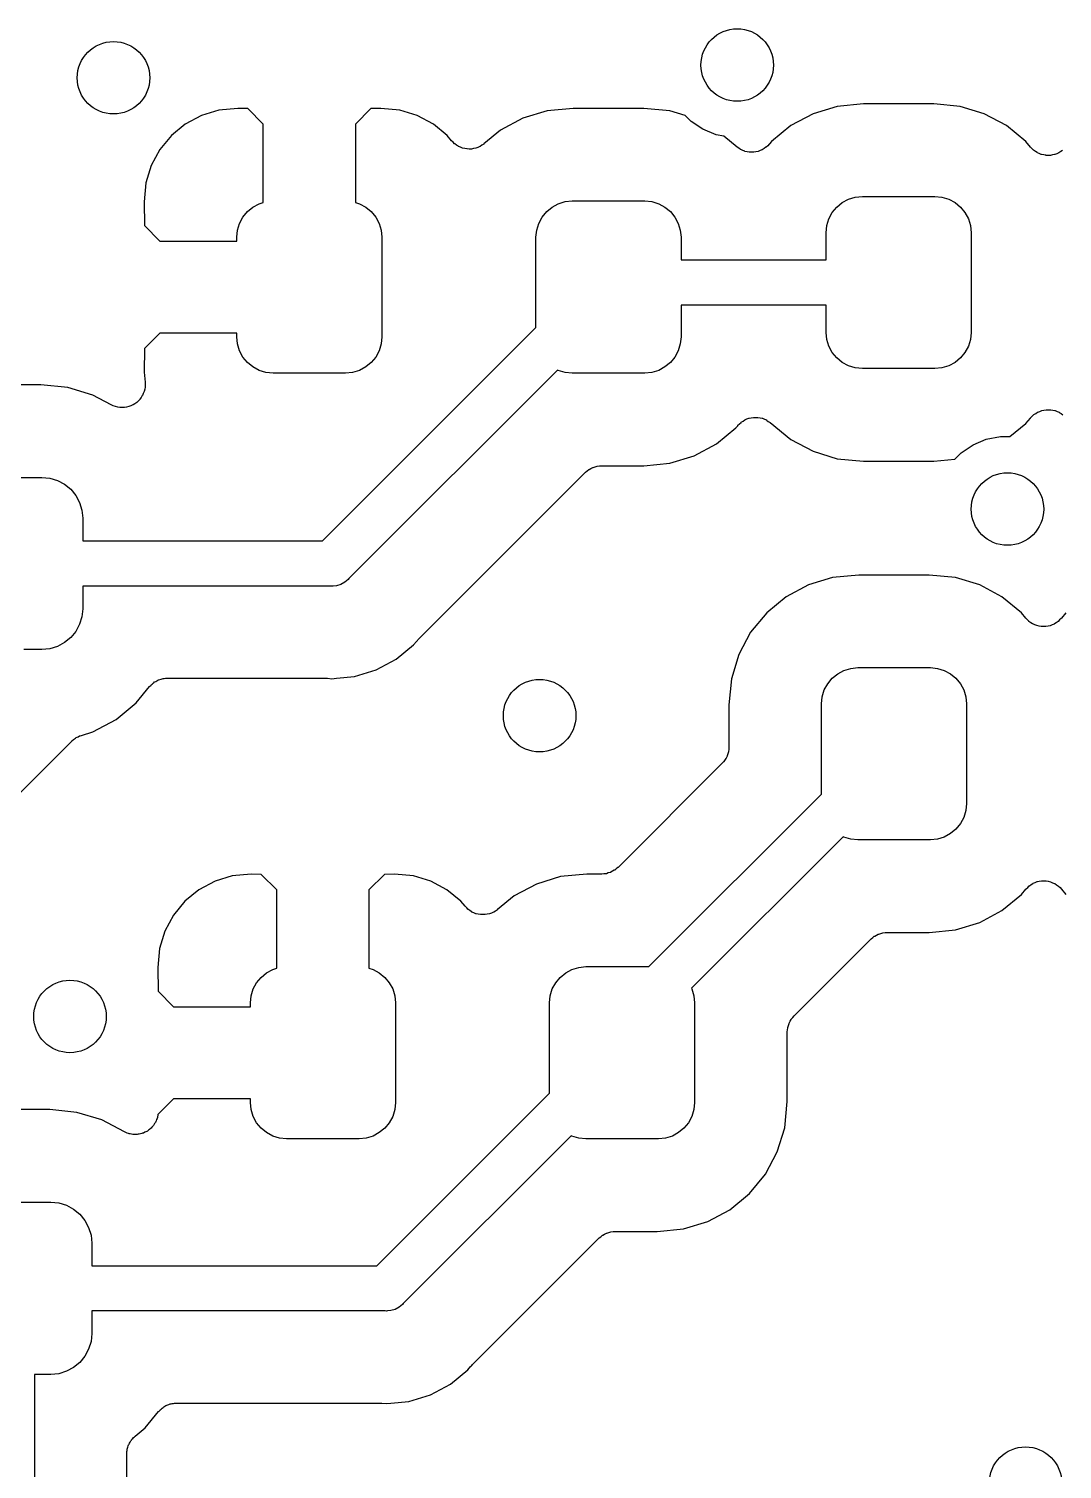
# Model space of a CAD drawing. Extents: x 103 to 213, y -152 to -90.
# Drawn here: x 191.95 to 197.65, y -106.4 to -98.45 of the extents above; entities that cross this region are included whole.
import ezdxf

# ---------------------------------------------------------------- set-up
doc = ezdxf.new("R2010")
doc.units = 0
doc.layers.add('BLACK', color=7, linetype='CONTINUOUS')

msp = doc.modelspace()

# ---------------------------------------------------------------- linework, layer by layer
at = {"layer": 'BLACK', "linetype": 'CONTINUOUS'}
for p, q in [((196.556, -98.8639), (196.411, -98.8782)), ((196.944, -98.8639), (196.556, -98.8639)), ((197.089, -98.8782), (196.944, -98.8639)), ((192.905, -98.9284), (192.816, -98.9756)), ((193, -98.8994), (192.905, -98.9284)), ((193.105, -98.8891), (193, -98.8994)), ((193.16, -98.8906), (193.105, -98.8891)), ((193.246, -98.9764), (193.16, -98.8906)), ((193.84, -98.8906), (193.754, -98.9764)), ((193.895, -98.8891), (193.84, -98.8906)), ((194, -98.8993), (193.895, -98.8891)), ((194.095, -98.9284), (194, -98.8993)), ((194.184, -98.9756), (194.095, -98.9284)), ((194.678, -98.9436), (194.555, -99.0093)), ((194.811, -98.9032), (194.678, -98.9436)), ((194.956, -98.8889), (194.811, -98.9032)), ((195.344, -98.8889), (194.956, -98.8889)), ((195.489, -98.9032), (195.344, -98.8889)), ((195.573, -98.9288), (195.489, -98.9032)), ((195.605, -98.9607), (195.573, -98.9288)), ((196.278, -98.9186), (196.155, -98.9843)), ((196.411, -98.8782), (196.278, -98.9186)), ((197.222, -98.9186), (197.089, -98.8782)), ((197.345, -98.9843), (197.222, -98.9186)), ((192.816, -98.9756), (192.739, -99.0391)), ((193.246, -99.4084), (193.246, -98.9764)), ((193.754, -98.9764), (193.754, -99.4084)), ((194.261, -99.039), (194.184, -98.9756)), ((194.555, -99.0093), (194.463, -99.085)), ((195.671, -99.0045), (195.605, -98.9607)), ((195.743, -99.0346), (195.671, -99.0045)), ((196.155, -98.9843), (196.048, -99.0726)), ((197.452, -99.0726), (197.345, -98.9843)), ((192.739, -99.0391), (192.676, -99.1164)), ((194.284, -99.0674), (194.261, -99.039)), ((194.293, -99.0759), (194.284, -99.0674)), ((194.301, -99.0844), (194.293, -99.0759)), ((194.301, -99.0847), (194.301, -99.0844)), ((194.302, -99.085), (194.301, -99.0847)), ((194.312, -99.0916), (194.302, -99.085)), ((194.322, -99.0983), (194.312, -99.0916)), ((194.322, -99.0985), (194.322, -99.0983)), ((194.322, -99.0988), (194.322, -99.0985)), ((194.333, -99.1034), (194.322, -99.0988)), ((194.344, -99.108), (194.333, -99.1034)), ((194.345, -99.1081), (194.344, -99.108)), ((194.345, -99.1083), (194.345, -99.1081)), ((194.357, -99.1107), (194.345, -99.1083)), ((194.369, -99.1131), (194.357, -99.1107)), ((194.406, -99.111), (194.394, -99.1133)), ((194.418, -99.1088), (194.406, -99.111)), ((194.419, -99.1086), (194.418, -99.1087)), ((194.418, -99.1087), (194.418, -99.1088)), ((194.43, -99.1041), (194.419, -99.1086)), ((194.441, -99.0996), (194.43, -99.1041)), ((194.442, -99.0992), (194.441, -99.0994)), ((194.441, -99.0994), (194.441, -99.0996)), ((194.451, -99.0927), (194.442, -99.0992)), ((194.462, -99.0862), (194.451, -99.0927)), ((194.463, -99.085), (194.462, -99.0856)), ((194.462, -99.0856), (194.462, -99.0856)), ((194.462, -99.0856), (194.462, -99.0856)), ((194.462, -99.0856), (194.462, -99.0862)), ((195.786, -99.0431), (195.743, -99.0346)), ((195.859, -99.1028), (195.786, -99.0431)), ((195.869, -99.1094), (195.859, -99.1028)), ((195.878, -99.1161), (195.869, -99.1094)), ((196.008, -99.1103), (195.998, -99.1169)), ((196.018, -99.1038), (196.008, -99.1103)), ((196.019, -99.1035), (196.018, -99.1038)), ((196.028, -99.0949), (196.019, -99.1032)), ((196.019, -99.1032), (196.019, -99.1035)), ((196.036, -99.0865), (196.028, -99.0949)), ((196.037, -99.0859), (196.036, -99.0865)), ((196.048, -99.0726), (196.037, -99.0852)), ((196.037, -99.0852), (196.037, -99.0858)), ((196.037, -99.0858), (196.037, -99.0858)), ((196.037, -99.0858), (196.037, -99.0859)), ((197.477, -99.1024), (197.452, -99.0726)), ((197.485, -99.1109), (197.477, -99.1024)), ((197.494, -99.1195), (197.485, -99.1109)), ((192.676, -99.1164), (192.628, -99.2047)), ((194.37, -99.1132), (194.369, -99.1131)), ((194.369, -99.1131), (194.369, -99.1131)), ((194.381, -99.1133), (194.37, -99.1132)), ((194.393, -99.1134), (194.381, -99.1133)), ((194.394, -99.1133), (194.393, -99.1134)), ((194.394, -99.1133), (194.394, -99.1133)), ((195.879, -99.1163), (195.878, -99.1161)), ((195.879, -99.1165), (195.879, -99.1163)), ((195.89, -99.1211), (195.879, -99.1165)), ((195.901, -99.1258), (195.89, -99.1211)), ((195.902, -99.1259), (195.901, -99.1258)), ((195.902, -99.1261), (195.902, -99.1259)), ((195.914, -99.1284), (195.902, -99.1261)), ((195.926, -99.1308), (195.914, -99.1284)), ((195.926, -99.1309), (195.926, -99.1308)), ((195.938, -99.131), (195.926, -99.1309)), ((195.926, -99.1309), (195.926, -99.1309)), ((195.95, -99.1311), (195.938, -99.131)), ((195.951, -99.131), (195.95, -99.1311)), ((195.963, -99.1287), (195.951, -99.131)), ((195.951, -99.131), (195.951, -99.131)), ((195.975, -99.1265), (195.963, -99.1287)), ((195.976, -99.1263), (195.975, -99.1264)), ((195.975, -99.1264), (195.975, -99.1265)), ((195.987, -99.1217), (195.976, -99.1263)), ((195.998, -99.1173), (195.987, -99.1217)), ((195.998, -99.1169), (195.998, -99.1171)), ((195.998, -99.1171), (195.998, -99.1173)), ((197.494, -99.1197), (197.494, -99.1195)), ((197.494, -99.12), (197.494, -99.1197)), ((197.504, -99.1266), (197.494, -99.12)), ((197.514, -99.1334), (197.504, -99.1266)), ((197.515, -99.1335), (197.514, -99.1334)), ((197.515, -99.1338), (197.515, -99.1335)), ((197.526, -99.1384), (197.515, -99.1338)), ((197.537, -99.1431), (197.526, -99.1384)), ((197.538, -99.1433), (197.537, -99.1431)), ((197.537, -99.1431), (197.537, -99.1431)), ((197.55, -99.1457), (197.538, -99.1433)), ((197.561, -99.1481), (197.55, -99.1457)), ((197.562, -99.1481), (197.561, -99.1481)), ((197.562, -99.1482), (197.562, -99.1481)), ((197.574, -99.1483), (197.562, -99.1482)), ((197.586, -99.1484), (197.574, -99.1483)), ((197.587, -99.1483), (197.586, -99.1484)), ((197.599, -99.146), (197.587, -99.1483)), ((197.587, -99.1483), (197.587, -99.1483)), ((197.61, -99.1438), (197.599, -99.146)), ((197.611, -99.1437), (197.61, -99.1438)), ((197.622, -99.139), (197.611, -99.1436)), ((197.611, -99.1436), (197.611, -99.1437)), ((197.633, -99.1346), (197.622, -99.139)), ((197.634, -99.1344), (197.633, -99.1346)), ((197.644, -99.1276), (197.634, -99.1342)), ((197.634, -99.1342), (197.634, -99.1344)), ((197.654, -99.1211), (197.644, -99.1276)), ((192.628, -99.2047), (192.599, -99.3004)), ((192.599, -99.3004), (192.589, -99.4052)), ((192.589, -99.4052), (192.591, -99.5358)), ((193.189, -99.4337), (193.223, -99.4152)), ((193.223, -99.4152), (193.246, -99.4084)), ((193.754, -99.4084), (193.777, -99.4152)), ((193.777, -99.4152), (193.811, -99.4337)), ((194.839, -99.4337), (194.873, -99.4152)), ((194.873, -99.4152), (194.911, -99.4038)), ((194.911, -99.4038), (194.95, -99.4)), ((194.95, -99.4), (195.35, -99.4)), ((195.35, -99.4), (195.389, -99.4038)), ((195.389, -99.4038), (195.427, -99.4152)), ((195.427, -99.4152), (195.461, -99.4337)), ((196.409, -99.4336), (196.439, -99.4087)), ((196.439, -99.4087), (196.473, -99.3902)), ((196.473, -99.3902), (196.511, -99.3788)), ((196.511, -99.3788), (196.55, -99.375)), ((196.55, -99.375), (196.95, -99.375)), ((196.95, -99.375), (196.989, -99.3788)), ((196.989, -99.3788), (197.027, -99.3902)), ((197.027, -99.3902), (197.061, -99.4087)), ((197.061, -99.4087), (197.091, -99.4336)), ((193.115, -99.5235), (193.134, -99.4889)), ((193.134, -99.4889), (193.159, -99.4586)), ((193.159, -99.4586), (193.189, -99.4337)), ((193.811, -99.4337), (193.841, -99.4586)), ((193.841, -99.4586), (193.866, -99.4889)), ((193.866, -99.4889), (193.885, -99.5235)), ((194.765, -99.5235), (194.784, -99.4889)), ((194.784, -99.4889), (194.809, -99.4586)), ((194.809, -99.4586), (194.839, -99.4337)), ((195.461, -99.4337), (195.491, -99.4586)), ((195.491, -99.4586), (195.516, -99.4889)), ((195.516, -99.4889), (195.535, -99.5235)), ((196.354, -99.536), (196.365, -99.4985)), ((196.365, -99.4985), (196.384, -99.4639)), ((196.384, -99.4639), (196.409, -99.4336)), ((197.091, -99.4336), (197.116, -99.4639)), ((197.116, -99.4639), (197.135, -99.4985)), ((197.135, -99.4985), (197.146, -99.536)), ((192.591, -99.5358), (192.676, -99.621)), ((193.1, -99.6), (193.104, -99.561)), ((193.104, -99.561), (193.115, -99.5235)), ((193.885, -99.5235), (193.896, -99.561)), ((193.896, -99.561), (193.9, -99.6)), ((194.75, -99.6), (194.754, -99.561)), ((194.754, -99.561), (194.765, -99.5235)), ((195.535, -99.5235), (195.546, -99.561)), ((195.546, -99.561), (195.55, -99.6)), ((196.35, -99.575), (196.354, -99.536)), ((196.35, -99.725), (196.35, -99.575)), ((197.146, -99.536), (197.15, -99.575)), ((197.15, -99.575), (197.15, -100.125)), ((192.676, -99.621), (193.1, -99.621)), ((193.1, -99.621), (193.1, -99.6)), ((193.9, -99.6), (193.9, -100.15)), ((194.75, -100.098), (194.75, -99.6)), ((195.55, -99.6), (195.55, -99.725)), ((195.55, -99.725), (196.35, -99.725)), ((196.35, -99.975), (195.55, -99.975)), ((195.55, -99.975), (195.55, -100.15)), ((196.35, -100.125), (196.35, -99.975)), ((192.676, -100.129), (192.591, -100.214)), ((193.1, -100.129), (192.676, -100.129)), ((193.1, -100.15), (193.1, -100.129)), ((193.573, -101.275), (194.75, -100.098)), ((196.354, -100.164), (196.35, -100.125)), ((197.15, -100.125), (197.146, -100.164)), ((192.591, -100.214), (192.589, -100.345)), ((193.104, -100.189), (193.1, -100.15)), ((193.115, -100.227), (193.104, -100.189)), ((193.896, -100.189), (193.885, -100.227)), ((193.9, -100.15), (193.896, -100.189)), ((195.546, -100.189), (195.535, -100.227)), ((195.55, -100.15), (195.546, -100.189)), ((196.365, -100.202), (196.354, -100.164)), ((196.384, -100.236), (196.365, -100.202)), ((197.135, -100.202), (197.116, -100.236)), ((197.146, -100.164), (197.135, -100.202)), ((193.134, -100.261), (193.115, -100.227)), ((193.159, -100.291), (193.134, -100.261)), ((193.189, -100.316), (193.159, -100.291)), ((193.841, -100.291), (193.811, -100.316)), ((193.866, -100.261), (193.841, -100.291)), ((193.885, -100.227), (193.866, -100.261)), ((195.491, -100.291), (195.461, -100.316)), ((195.516, -100.261), (195.491, -100.291)), ((195.535, -100.227), (195.516, -100.261)), ((196.409, -100.266), (196.384, -100.236)), ((196.439, -100.291), (196.409, -100.266)), ((196.473, -100.31), (196.439, -100.291)), ((197.061, -100.291), (197.027, -100.31)), ((197.091, -100.266), (197.061, -100.291)), ((197.116, -100.236), (197.091, -100.266)), ((192.589, -100.345), (192.595, -100.4)), ((193.223, -100.335), (193.189, -100.316)), ((193.261, -100.346), (193.223, -100.335)), ((193.3, -100.35), (193.261, -100.346)), ((193.7, -100.35), (193.3, -100.35)), ((193.739, -100.346), (193.7, -100.35)), ((194.869, -100.333), (193.718, -101.484)), ((193.777, -100.335), (193.739, -100.346)), ((193.811, -100.316), (193.777, -100.335)), ((194.873, -100.335), (194.869, -100.333)), ((194.911, -100.346), (194.873, -100.335)), ((194.95, -100.35), (194.911, -100.346)), ((195.35, -100.35), (194.95, -100.35)), ((195.389, -100.346), (195.35, -100.35)), ((195.427, -100.335), (195.389, -100.346)), ((195.461, -100.316), (195.427, -100.335)), ((196.511, -100.321), (196.473, -100.31)), ((196.55, -100.325), (196.511, -100.321)), ((196.95, -100.325), (196.55, -100.325)), ((196.989, -100.321), (196.95, -100.325)), ((197.027, -100.31), (196.989, -100.321)), ((192.019, -100.414), (191.581, -100.414)), ((192.168, -100.429), (192.019, -100.414)), ((192.306, -100.471), (192.168, -100.429)), ((192.584, -100.462), (192.58, -100.474)), ((192.589, -100.451), (192.584, -100.462)), ((192.592, -100.439), (192.589, -100.451)), ((192.589, -100.451), (192.589, -100.451)), ((192.589, -100.451), (192.589, -100.451)), ((192.594, -100.427), (192.592, -100.439)), ((192.595, -100.414), (192.594, -100.426)), ((192.594, -100.426), (192.594, -100.427)), ((192.594, -100.427), (192.594, -100.427)), ((192.595, -100.4), (192.595, -100.402)), ((192.595, -100.402), (192.595, -100.402)), ((192.595, -100.402), (192.595, -100.402)), ((192.595, -100.402), (192.595, -100.402)), ((192.595, -100.402), (192.595, -100.414)), ((192.408, -100.525), (192.306, -100.471)), ((192.419, -100.53), (192.408, -100.525)), ((192.431, -100.534), (192.419, -100.53)), ((192.443, -100.537), (192.431, -100.534)), ((192.431, -100.534), (192.431, -100.534)), ((192.431, -100.534), (192.431, -100.534)), ((192.455, -100.539), (192.443, -100.537)), ((192.467, -100.539), (192.455, -100.539)), ((192.455, -100.539), (192.455, -100.539)), ((192.455, -100.539), (192.455, -100.539)), ((192.48, -100.539), (192.467, -100.539)), ((192.492, -100.537), (192.48, -100.539)), ((192.48, -100.539), (192.48, -100.539)), ((192.48, -100.539), (192.48, -100.539)), ((192.504, -100.535), (192.492, -100.537)), ((192.505, -100.535), (192.504, -100.535)), ((192.504, -100.535), (192.504, -100.535)), ((192.516, -100.53), (192.505, -100.535)), ((192.527, -100.525), (192.516, -100.53)), ((192.528, -100.525), (192.527, -100.525)), ((192.527, -100.525), (192.527, -100.525)), ((192.538, -100.519), (192.528, -100.525)), ((192.548, -100.512), (192.538, -100.519)), ((192.557, -100.503), (192.548, -100.512)), ((192.548, -100.512), (192.548, -100.512)), ((192.548, -100.512), (192.548, -100.512)), ((192.565, -100.495), (192.557, -100.503)), ((192.566, -100.494), (192.565, -100.495)), ((192.573, -100.484), (192.566, -100.494)), ((192.566, -100.494), (192.566, -100.494)), ((192.579, -100.474), (192.573, -100.484)), ((192.58, -100.474), (192.579, -100.474)), ((192.58, -100.474), (192.58, -100.474)), ((195.881, -100.622), (195.882, -100.621)), ((195.882, -100.621), (195.892, -100.615)), ((195.892, -100.615), (195.902, -100.608)), ((195.902, -100.608), (195.913, -100.603)), ((195.902, -100.608), (195.902, -100.608)), ((195.902, -100.608), (195.902, -100.608)), ((195.913, -100.603), (195.924, -100.599)), ((195.924, -100.599), (195.925, -100.599)), ((195.925, -100.598), (195.937, -100.596)), ((195.925, -100.599), (195.925, -100.598)), ((195.937, -100.596), (195.949, -100.594)), ((195.949, -100.594), (195.949, -100.594)), ((195.949, -100.594), (195.95, -100.594)), ((195.95, -100.594), (195.962, -100.594)), ((195.962, -100.594), (195.974, -100.594)), ((195.974, -100.594), (195.974, -100.594)), ((195.974, -100.594), (195.974, -100.594)), ((195.974, -100.594), (195.986, -100.597)), ((195.986, -100.597), (195.998, -100.599)), ((195.998, -100.599), (195.998, -100.599)), ((195.998, -100.599), (195.999, -100.599)), ((195.999, -100.599), (196.01, -100.604)), ((196.01, -100.604), (196.021, -100.608)), ((196.021, -100.608), (196.021, -100.609)), ((196.021, -100.609), (196.022, -100.609)), ((196.022, -100.609), (196.031, -100.616)), ((196.031, -100.616), (196.041, -100.622)), ((197.452, -100.627), (197.477, -100.598)), ((197.477, -100.597), (197.478, -100.596)), ((197.477, -100.598), (197.477, -100.597)), ((197.477, -100.597), (197.477, -100.597)), ((197.477, -100.597), (197.477, -100.597)), ((197.478, -100.596), (197.487, -100.588)), ((197.487, -100.588), (197.495, -100.579)), ((197.495, -100.579), (197.495, -100.579)), ((197.495, -100.579), (197.496, -100.579)), ((197.496, -100.579), (197.506, -100.572)), ((197.506, -100.572), (197.516, -100.566)), ((197.516, -100.566), (197.517, -100.565)), ((197.516, -100.566), (197.516, -100.566)), ((197.517, -100.565), (197.528, -100.561)), ((197.528, -100.561), (197.539, -100.556)), ((197.539, -100.556), (197.539, -100.556)), ((197.539, -100.556), (197.54, -100.556)), ((197.54, -100.556), (197.551, -100.554)), ((197.551, -100.554), (197.563, -100.552)), ((197.563, -100.552), (197.563, -100.552)), ((197.563, -100.552), (197.564, -100.552)), ((197.564, -100.552), (197.576, -100.552)), ((197.576, -100.552), (197.588, -100.552)), ((197.588, -100.552), (197.588, -100.552)), ((197.588, -100.552), (197.589, -100.552)), ((197.589, -100.552), (197.6, -100.554)), ((197.6, -100.554), (197.612, -100.557)), ((197.612, -100.557), (197.613, -100.557)), ((197.613, -100.557), (197.613, -100.557)), ((197.613, -100.557), (197.624, -100.562)), ((197.624, -100.562), (197.635, -100.566)), ((197.635, -100.566), (197.635, -100.566)), ((197.635, -100.566), (197.636, -100.567)), ((197.636, -100.567), (197.646, -100.573)), ((197.646, -100.573), (197.656, -100.58)), ((195.745, -100.741), (195.852, -100.652)), ((195.852, -100.652), (195.863, -100.64)), ((195.863, -100.639), (195.864, -100.638)), ((195.863, -100.64), (195.863, -100.639)), ((195.863, -100.639), (195.863, -100.639)), ((195.863, -100.639), (195.863, -100.639)), ((195.864, -100.638), (195.872, -100.63)), ((195.872, -100.63), (195.881, -100.622)), ((195.881, -100.622), (195.881, -100.622)), ((196.041, -100.622), (196.155, -100.716)), ((197.233, -100.715), (197.311, -100.7)), ((197.311, -100.7), (197.364, -100.7)), ((197.364, -100.7), (197.452, -100.627)), ((195.622, -100.806), (195.745, -100.741)), ((196.155, -100.716), (196.278, -100.781)), ((197.095, -100.789), (197.161, -100.746)), ((197.161, -100.746), (197.233, -100.715)), ((195.344, -100.861), (195.489, -100.847)), ((195.489, -100.847), (195.622, -100.806)), ((196.278, -100.781), (196.411, -100.822)), ((196.411, -100.822), (196.556, -100.836)), ((196.556, -100.836), (196.944, -100.836)), ((196.944, -100.836), (197.06, -100.825)), ((197.06, -100.825), (197.095, -100.789)), ((191.575, -100.925), (192.025, -100.925)), ((192.025, -100.925), (192.069, -100.929)), ((192.069, -100.929), (192.111, -100.942)), ((194.099, -101.821), (195.022, -100.898)), ((195.022, -100.898), (195.023, -100.897)), ((195.022, -100.898), (195.022, -100.898)), ((195.022, -100.898), (195.022, -100.898)), ((195.022, -100.898), (195.022, -100.898)), ((195.023, -100.897), (195.032, -100.89)), ((195.032, -100.89), (195.041, -100.882)), ((195.041, -100.882), (195.042, -100.882)), ((195.042, -100.882), (195.043, -100.882)), ((195.043, -100.882), (195.053, -100.876)), ((195.053, -100.876), (195.063, -100.871)), ((195.063, -100.871), (195.064, -100.87)), ((195.064, -100.87), (195.065, -100.87)), ((195.065, -100.87), (195.076, -100.867)), ((195.076, -100.867), (195.087, -100.863)), ((195.087, -100.863), (195.088, -100.863)), ((195.088, -100.863), (195.1, -100.862)), ((195.088, -100.863), (195.088, -100.863)), ((195.1, -100.862), (195.112, -100.861)), ((195.112, -100.861), (195.344, -100.861)), ((192.111, -100.942), (192.15, -100.963)), ((192.15, -100.963), (192.184, -100.991)), ((192.184, -100.991), (192.212, -101.025)), ((192.212, -101.025), (192.233, -101.064)), ((192.233, -101.064), (192.246, -101.106)), ((192.246, -101.106), (192.25, -101.15)), ((192.25, -101.15), (192.25, -101.275)), ((192.25, -101.275), (193.573, -101.275)), ((193.714, -101.489), (193.695, -101.504)), ((193.718, -101.484), (193.714, -101.489)), ((196.386, -101.478), (196.253, -101.519)), ((196.531, -101.464), (196.386, -101.478)), ((196.919, -101.464), (196.531, -101.464)), ((197.064, -101.478), (196.919, -101.464)), ((197.197, -101.519), (197.064, -101.478)), ((193.619, -101.525), (192.25, -101.525)), ((192.25, -101.525), (192.25, -101.65)), ((193.625, -101.526), (193.619, -101.525)), ((193.631, -101.525), (193.625, -101.526)), ((193.65, -101.523), (193.631, -101.525)), ((193.631, -101.525), (193.631, -101.525)), ((193.673, -101.516), (193.65, -101.523)), ((193.695, -101.504), (193.673, -101.516)), ((196.253, -101.519), (196.13, -101.584)), ((197.32, -101.584), (197.197, -101.519)), ((192.25, -101.65), (192.246, -101.694)), ((196.13, -101.584), (196.023, -101.673)), ((197.427, -101.673), (197.32, -101.584)), ((192.246, -101.694), (192.233, -101.736)), ((196.023, -101.673), (195.934, -101.78)), ((197.452, -101.702), (197.427, -101.673)), ((197.46, -101.711), (197.452, -101.702)), ((197.469, -101.719), (197.46, -101.711)), ((197.469, -101.72), (197.469, -101.719)), ((197.479, -101.727), (197.469, -101.72)), ((197.469, -101.72), (197.469, -101.72)), ((197.489, -101.733), (197.479, -101.727)), ((197.49, -101.734), (197.489, -101.733)), ((197.501, -101.738), (197.49, -101.734)), ((197.49, -101.734), (197.49, -101.734)), ((197.609, -101.734), (197.608, -101.735)), ((197.619, -101.728), (197.609, -101.734)), ((197.609, -101.734), (197.609, -101.734)), ((197.629, -101.721), (197.619, -101.728)), ((197.63, -101.721), (197.629, -101.721)), ((197.638, -101.712), (197.63, -101.721)), ((197.63, -101.721), (197.63, -101.721)), ((197.647, -101.704), (197.638, -101.712)), ((197.648, -101.703), (197.647, -101.704)), ((197.673, -101.673), (197.648, -101.702)), ((197.648, -101.702), (197.648, -101.703)), ((197.648, -101.703), (197.648, -101.703)), ((197.648, -101.703), (197.648, -101.703)), ((192.184, -101.809), (192.15, -101.837)), ((192.212, -101.775), (192.184, -101.809)), ((192.233, -101.736), (192.212, -101.775)), ((195.934, -101.78), (195.869, -101.903)), ((197.512, -101.743), (197.501, -101.738)), ((197.513, -101.743), (197.512, -101.743)), ((197.512, -101.743), (197.512, -101.743)), ((197.525, -101.746), (197.513, -101.743)), ((197.536, -101.748), (197.525, -101.746)), ((197.537, -101.748), (197.536, -101.748)), ((197.549, -101.748), (197.537, -101.748)), ((197.537, -101.748), (197.537, -101.748)), ((197.561, -101.748), (197.549, -101.748)), ((197.562, -101.748), (197.561, -101.748)), ((197.574, -101.746), (197.562, -101.748)), ((197.562, -101.748), (197.562, -101.748)), ((197.585, -101.744), (197.574, -101.746)), ((197.586, -101.744), (197.585, -101.744)), ((197.597, -101.739), (197.586, -101.744)), ((197.586, -101.744), (197.586, -101.744)), ((197.608, -101.735), (197.597, -101.739)), ((192.025, -101.875), (191.926, -101.875)), ((192.069, -101.871), (192.025, -101.875)), ((192.111, -101.858), (192.069, -101.871)), ((192.15, -101.837), (192.111, -101.858)), ((193.978, -101.929), (194.075, -101.85)), ((194.075, -101.85), (194.091, -101.83)), ((194.091, -101.83), (194.092, -101.829)), ((194.092, -101.829), (194.096, -101.825)), ((194.096, -101.825), (194.099, -101.821)), ((193.868, -101.988), (193.978, -101.929)), ((195.869, -101.903), (195.828, -102.036)), ((192.647, -102.054), (192.653, -102.051)), ((192.653, -102.051), (192.659, -102.047)), ((192.659, -102.047), (192.664, -102.045)), ((192.664, -102.045), (192.669, -102.043)), ((192.669, -102.043), (192.676, -102.041)), ((192.676, -102.041), (192.682, -102.038)), ((192.682, -102.038), (192.688, -102.037)), ((192.688, -102.037), (192.693, -102.035)), ((192.693, -102.035), (192.7, -102.035)), ((192.7, -102.035), (192.706, -102.033)), ((192.706, -102.033), (192.712, -102.034)), ((192.712, -102.034), (192.718, -102.033)), ((192.718, -102.033), (193.588, -102.033)), ((193.588, -102.033), (193.589, -102.033)), ((193.589, -102.033), (193.595, -102.034)), ((193.595, -102.034), (193.6, -102.034)), ((193.6, -102.034), (193.625, -102.036)), ((193.625, -102.036), (193.65, -102.034)), ((193.65, -102.034), (193.749, -102.024)), ((193.65, -102.034), (193.65, -102.034)), ((193.749, -102.024), (193.868, -101.988)), ((195.828, -102.036), (195.814, -102.181)), ((196.359, -102.064), (196.384, -102.034)), ((196.384, -102.034), (196.414, -102.009)), ((196.414, -102.009), (196.448, -101.99)), ((196.448, -101.99), (196.486, -101.979)), ((196.486, -101.979), (196.525, -101.975)), ((196.525, -101.975), (196.925, -101.975)), ((196.925, -101.975), (196.964, -101.979)), ((196.964, -101.979), (197.002, -101.99)), ((197.002, -101.99), (197.036, -102.009)), ((197.036, -102.009), (197.066, -102.034)), ((197.066, -102.034), (197.091, -102.064)), ((192.545, -102.17), (192.619, -102.079)), ((192.619, -102.079), (192.621, -102.078)), ((192.621, -102.078), (192.625, -102.074)), ((192.625, -102.074), (192.628, -102.07)), ((192.628, -102.07), (192.633, -102.066)), ((192.633, -102.066), (192.638, -102.061)), ((192.638, -102.061), (192.643, -102.058)), ((192.643, -102.058), (192.647, -102.054)), ((196.329, -102.136), (196.34, -102.098)), ((196.34, -102.098), (196.359, -102.064)), ((197.091, -102.064), (197.11, -102.098)), ((197.11, -102.098), (197.121, -102.136)), ((192.434, -102.262), (192.545, -102.17)), ((195.814, -102.181), (195.814, -102.413)), ((196.325, -102.175), (196.329, -102.136)), ((196.325, -102.673), (196.325, -102.175)), ((197.121, -102.136), (197.125, -102.175)), ((197.125, -102.175), (197.125, -102.725)), ((192.306, -102.329), (192.434, -102.262)), ((192.199, -102.372), (192.205, -102.368)), ((192.205, -102.368), (192.21, -102.364)), ((192.21, -102.364), (192.215, -102.361)), ((192.215, -102.361), (192.22, -102.358)), ((192.22, -102.358), (192.226, -102.356)), ((192.226, -102.356), (192.232, -102.352)), ((192.232, -102.352), (192.237, -102.351)), ((192.237, -102.351), (192.243, -102.349)), ((192.243, -102.349), (192.306, -102.329)), ((191.259, -103.311), (192.19, -102.381)), ((192.19, -102.381), (192.191, -102.379)), ((192.191, -102.379), (192.195, -102.376)), ((192.195, -102.376), (192.199, -102.372)), ((195.811, -102.44), (195.808, -102.451)), ((195.813, -102.427), (195.811, -102.438)), ((195.811, -102.438), (195.811, -102.439)), ((195.811, -102.439), (195.811, -102.44)), ((195.814, -102.415), (195.813, -102.427)), ((195.814, -102.413), (195.814, -102.414)), ((195.814, -102.414), (195.814, -102.414)), ((195.814, -102.414), (195.814, -102.414)), ((195.814, -102.414), (195.814, -102.415)), ((195.777, -102.503), (195.203, -103.077)), ((195.784, -102.494), (195.777, -102.503)), ((195.792, -102.485), (195.784, -102.494)), ((195.798, -102.474), (195.792, -102.484)), ((195.792, -102.484), (195.792, -102.484)), ((195.792, -102.484), (195.792, -102.485)), ((195.804, -102.463), (195.798, -102.474)), ((195.808, -102.451), (195.804, -102.462)), ((195.804, -102.462), (195.804, -102.463)), ((195.804, -102.463), (195.804, -102.463)), ((195.373, -103.625), (196.325, -102.673)), ((197.121, -102.764), (197.11, -102.802)), ((197.125, -102.725), (197.121, -102.764)), ((197.091, -102.836), (197.066, -102.866)), ((197.11, -102.802), (197.091, -102.836)), ((196.444, -102.908), (195.608, -103.744)), ((196.448, -102.91), (196.444, -102.908)), ((196.486, -102.921), (196.448, -102.91)), ((196.525, -102.925), (196.486, -102.921)), ((196.925, -102.925), (196.525, -102.925)), ((196.964, -102.921), (196.925, -102.925)), ((197.002, -102.91), (196.964, -102.921)), ((197.036, -102.891), (197.002, -102.91)), ((197.066, -102.866), (197.036, -102.891)), ((195.193, -103.085), (195.184, -103.093)), ((195.202, -103.078), (195.193, -103.085)), ((195.203, -103.077), (195.202, -103.078)), ((195.203, -103.077), (195.203, -103.077)), ((195.203, -103.077), (195.203, -103.077)), ((195.203, -103.077), (195.203, -103.077)), ((192.98, -103.153), (192.891, -103.201)), ((193.075, -103.124), (192.98, -103.153)), ((193.18, -103.114), (193.075, -103.124)), ((193.235, -103.116), (193.18, -103.114)), ((193.321, -103.201), (193.235, -103.116)), ((193.915, -103.116), (193.829, -103.201)), ((193.97, -103.114), (193.915, -103.116)), ((194.075, -103.124), (193.97, -103.114)), ((194.17, -103.153), (194.075, -103.124)), ((194.259, -103.201), (194.17, -103.153)), ((194.886, -103.128), (194.753, -103.169)), ((195.031, -103.114), (194.886, -103.128)), ((195.113, -103.114), (195.031, -103.114)), ((195.125, -103.113), (195.113, -103.114)), ((195.137, -103.112), (195.125, -103.113)), ((195.138, -103.112), (195.137, -103.112)), ((195.137, -103.112), (195.137, -103.112)), ((195.149, -103.108), (195.138, -103.112)), ((195.16, -103.105), (195.149, -103.108)), ((195.161, -103.105), (195.16, -103.105)), ((195.162, -103.104), (195.161, -103.105)), ((195.172, -103.099), (195.162, -103.104)), ((195.182, -103.093), (195.172, -103.099)), ((195.183, -103.093), (195.182, -103.093)), ((195.184, -103.093), (195.183, -103.093)), ((197.491, -103.166), (197.492, -103.165)), ((197.492, -103.165), (197.503, -103.161)), ((197.503, -103.161), (197.514, -103.156)), ((197.514, -103.156), (197.514, -103.156)), ((197.514, -103.156), (197.515, -103.156)), ((197.515, -103.156), (197.526, -103.154)), ((197.526, -103.154), (197.538, -103.152)), ((197.538, -103.152), (197.538, -103.152)), ((197.538, -103.152), (197.539, -103.152)), ((197.539, -103.152), (197.551, -103.152)), ((197.551, -103.152), (197.563, -103.152)), ((197.563, -103.152), (197.563, -103.152)), ((197.563, -103.152), (197.564, -103.152)), ((197.564, -103.152), (197.575, -103.154)), ((197.575, -103.154), (197.587, -103.157)), ((197.587, -103.157), (197.588, -103.157)), ((197.588, -103.157), (197.588, -103.157)), ((197.588, -103.157), (197.599, -103.162)), ((197.599, -103.162), (197.61, -103.166)), ((192.891, -103.201), (192.814, -103.264)), ((193.321, -103.633), (193.321, -103.201)), ((193.829, -103.201), (193.829, -103.633)), ((194.336, -103.264), (194.259, -103.201)), ((194.63, -103.234), (194.538, -103.31)), ((194.753, -103.169), (194.63, -103.234)), ((197.32, -103.316), (197.427, -103.227)), ((197.427, -103.227), (197.452, -103.198)), ((197.452, -103.197), (197.453, -103.196)), ((197.452, -103.198), (197.452, -103.197)), ((197.452, -103.197), (197.452, -103.197)), ((197.452, -103.197), (197.452, -103.197)), ((197.453, -103.196), (197.462, -103.188)), ((197.462, -103.188), (197.47, -103.179)), ((197.47, -103.179), (197.47, -103.179)), ((197.47, -103.179), (197.471, -103.179)), ((197.471, -103.179), (197.481, -103.172)), ((197.481, -103.172), (197.491, -103.166)), ((197.491, -103.166), (197.491, -103.166)), ((197.61, -103.166), (197.61, -103.166)), ((197.61, -103.166), (197.611, -103.167)), ((197.611, -103.167), (197.621, -103.173)), ((197.621, -103.173), (197.631, -103.18)), ((197.631, -103.18), (197.631, -103.18)), ((197.631, -103.18), (197.631, -103.181)), ((197.631, -103.181), (197.64, -103.189)), ((197.64, -103.189), (197.648, -103.198)), ((197.648, -103.198), (197.673, -103.227)), ((192.814, -103.264), (192.751, -103.341)), ((194.359, -103.292), (194.336, -103.264)), ((194.368, -103.301), (194.359, -103.292)), ((194.376, -103.309), (194.368, -103.301)), ((194.376, -103.31), (194.376, -103.309)), ((194.377, -103.31), (194.376, -103.31)), ((194.387, -103.317), (194.377, -103.31)), ((194.397, -103.323), (194.387, -103.317)), ((194.397, -103.324), (194.397, -103.323)), ((194.526, -103.318), (194.517, -103.324)), ((194.537, -103.311), (194.526, -103.318)), ((194.538, -103.31), (194.537, -103.311)), ((194.537, -103.311), (194.537, -103.311)), ((194.537, -103.311), (194.537, -103.311)), ((194.537, -103.311), (194.537, -103.311)), ((197.197, -103.381), (197.32, -103.316)), ((192.751, -103.341), (192.703, -103.43)), ((194.408, -103.328), (194.397, -103.324)), ((194.397, -103.324), (194.397, -103.324)), ((194.419, -103.333), (194.408, -103.328)), ((194.42, -103.333), (194.419, -103.333)), ((194.432, -103.336), (194.42, -103.333)), ((194.42, -103.333), (194.42, -103.333)), ((194.444, -103.338), (194.432, -103.336)), ((194.445, -103.338), (194.444, -103.338)), ((194.444, -103.338), (194.444, -103.338)), ((194.456, -103.338), (194.445, -103.338)), ((194.468, -103.338), (194.456, -103.338)), ((194.469, -103.338), (194.468, -103.338)), ((194.481, -103.336), (194.469, -103.338)), ((194.469, -103.338), (194.469, -103.338)), ((194.493, -103.334), (194.481, -103.336)), ((194.494, -103.334), (194.493, -103.334)), ((194.493, -103.334), (194.493, -103.334)), ((194.505, -103.329), (194.494, -103.334)), ((194.516, -103.325), (194.505, -103.329)), ((194.517, -103.324), (194.516, -103.324)), ((194.516, -103.324), (194.516, -103.325)), ((197.064, -103.422), (197.197, -103.381)), ((192.703, -103.43), (192.674, -103.525)), ((196.173, -103.897), (196.597, -103.473)), ((196.597, -103.473), (196.598, -103.472)), ((196.597, -103.473), (196.597, -103.473)), ((196.597, -103.473), (196.597, -103.473)), ((196.597, -103.473), (196.597, -103.473)), ((196.598, -103.472), (196.607, -103.465)), ((196.607, -103.465), (196.616, -103.457)), ((196.616, -103.457), (196.617, -103.457)), ((196.617, -103.457), (196.618, -103.457)), ((196.618, -103.457), (196.628, -103.451)), ((196.628, -103.451), (196.638, -103.446)), ((196.638, -103.446), (196.639, -103.445)), ((196.639, -103.445), (196.64, -103.445)), ((196.64, -103.445), (196.651, -103.442)), ((196.651, -103.442), (196.662, -103.438)), ((196.662, -103.438), (196.663, -103.438)), ((196.663, -103.438), (196.675, -103.437)), ((196.663, -103.438), (196.663, -103.438)), ((196.675, -103.437), (196.687, -103.436)), ((196.687, -103.436), (196.919, -103.436)), ((196.919, -103.436), (197.064, -103.422)), ((192.674, -103.525), (192.664, -103.63)), ((192.664, -103.63), (192.666, -103.761)), ((193.264, -103.659), (193.298, -103.64)), ((193.298, -103.64), (193.321, -103.633)), ((193.829, -103.633), (193.852, -103.64)), ((193.852, -103.64), (193.886, -103.659)), ((194.914, -103.659), (194.948, -103.64)), ((194.948, -103.64), (194.986, -103.629)), ((194.986, -103.629), (195.025, -103.625)), ((195.025, -103.625), (195.373, -103.625)), ((193.19, -103.748), (193.209, -103.714)), ((193.209, -103.714), (193.234, -103.684)), ((193.234, -103.684), (193.264, -103.659)), ((193.886, -103.659), (193.916, -103.684)), ((193.916, -103.684), (193.941, -103.714)), ((193.941, -103.714), (193.96, -103.748)), ((194.84, -103.748), (194.859, -103.714)), ((194.859, -103.714), (194.884, -103.684)), ((194.884, -103.684), (194.914, -103.659)), ((192.666, -103.761), (192.751, -103.846)), ((193.175, -103.825), (193.179, -103.786)), ((193.179, -103.786), (193.19, -103.748)), ((193.96, -103.748), (193.971, -103.786)), ((193.971, -103.786), (193.975, -103.825)), ((194.825, -103.825), (194.829, -103.786)), ((194.829, -103.786), (194.84, -103.748)), ((195.608, -103.744), (195.61, -103.748)), ((195.61, -103.748), (195.621, -103.786)), ((195.621, -103.786), (195.625, -103.825)), ((192.751, -103.846), (193.175, -103.846)), ((193.175, -103.846), (193.175, -103.825)), ((193.975, -103.825), (193.975, -104.375)), ((194.825, -104.323), (194.825, -103.825)), ((195.625, -103.825), (195.625, -104.375)), ((196.139, -103.96), (196.142, -103.949)), ((196.142, -103.949), (196.146, -103.938)), ((196.146, -103.937), (196.152, -103.926)), ((196.146, -103.938), (196.146, -103.937)), ((196.146, -103.937), (196.146, -103.937)), ((196.152, -103.926), (196.158, -103.916)), ((196.158, -103.915), (196.166, -103.906)), ((196.158, -103.916), (196.158, -103.915)), ((196.158, -103.916), (196.158, -103.916)), ((196.166, -103.906), (196.173, -103.897)), ((196.136, -103.985), (196.137, -103.973)), ((196.136, -103.986), (196.136, -103.985)), ((196.136, -103.987), (196.136, -103.986)), ((196.136, -103.986), (196.136, -103.986)), ((196.136, -103.986), (196.136, -103.986)), ((196.136, -104.369), (196.136, -103.987)), ((196.137, -103.973), (196.139, -103.962)), ((196.139, -103.961), (196.139, -103.96)), ((196.139, -103.962), (196.139, -103.961)), ((192.751, -104.354), (192.665, -104.44)), ((193.175, -104.354), (192.751, -104.354)), ((193.175, -104.375), (193.175, -104.354)), ((193.873, -105.275), (194.825, -104.323)), ((192.069, -104.414), (191.631, -104.414)), ((192.218, -104.429), (192.069, -104.414)), ((192.356, -104.471), (192.218, -104.429)), ((193.179, -104.414), (193.175, -104.375)), ((193.19, -104.452), (193.179, -104.414)), ((193.971, -104.414), (193.96, -104.452)), ((193.975, -104.375), (193.971, -104.414)), ((195.621, -104.414), (195.61, -104.452)), ((195.625, -104.375), (195.621, -104.414)), ((196.122, -104.514), (196.136, -104.369)), ((192.48, -104.536), (192.356, -104.471)), ((192.627, -104.516), (192.623, -104.519)), ((192.632, -104.511), (192.627, -104.516)), ((192.637, -104.505), (192.632, -104.511)), ((192.64, -104.501), (192.637, -104.505)), ((192.643, -104.498), (192.64, -104.501)), ((192.647, -104.491), (192.643, -104.498)), ((192.651, -104.485), (192.647, -104.491)), ((192.653, -104.48), (192.651, -104.485)), ((192.655, -104.476), (192.653, -104.48)), ((192.658, -104.469), (192.655, -104.476)), ((192.661, -104.462), (192.658, -104.469)), ((192.662, -104.457), (192.661, -104.462)), ((192.663, -104.453), (192.662, -104.457)), ((192.664, -104.445), (192.663, -104.453)), ((192.665, -104.44), (192.664, -104.445)), ((193.209, -104.486), (193.19, -104.452)), ((193.234, -104.516), (193.209, -104.486)), ((193.264, -104.541), (193.234, -104.516)), ((193.916, -104.516), (193.886, -104.541)), ((193.941, -104.486), (193.916, -104.516)), ((193.96, -104.452), (193.941, -104.486)), ((195.566, -104.516), (195.536, -104.541)), ((195.591, -104.486), (195.566, -104.516)), ((195.61, -104.452), (195.591, -104.486)), ((196.081, -104.647), (196.122, -104.514)), ((192.484, -104.538), (192.48, -104.536)), ((192.488, -104.541), (192.484, -104.538)), ((192.495, -104.543), (192.488, -104.541)), ((192.502, -104.546), (192.495, -104.543)), ((192.507, -104.547), (192.502, -104.546)), ((192.512, -104.548), (192.507, -104.547)), ((192.519, -104.549), (192.512, -104.548)), ((192.527, -104.551), (192.519, -104.549)), ((192.532, -104.551), (192.527, -104.551)), ((192.536, -104.551), (192.532, -104.551)), ((192.544, -104.551), (192.536, -104.551)), ((192.551, -104.551), (192.544, -104.551)), ((192.556, -104.55), (192.551, -104.551)), ((192.561, -104.549), (192.556, -104.55)), ((192.568, -104.547), (192.561, -104.549)), ((192.576, -104.546), (192.568, -104.547)), ((192.58, -104.544), (192.576, -104.546)), ((192.585, -104.543), (192.58, -104.544)), ((192.592, -104.539), (192.585, -104.543)), ((192.599, -104.537), (192.592, -104.539)), ((192.603, -104.534), (192.599, -104.537)), ((192.607, -104.532), (192.603, -104.534)), ((192.613, -104.527), (192.607, -104.532)), ((192.619, -104.523), (192.613, -104.527)), ((192.623, -104.519), (192.619, -104.523)), ((193.298, -104.56), (193.264, -104.541)), ((193.336, -104.571), (193.298, -104.56)), ((193.375, -104.575), (193.336, -104.571)), ((193.775, -104.575), (193.375, -104.575)), ((193.814, -104.571), (193.775, -104.575)), ((193.852, -104.56), (193.814, -104.571)), ((193.886, -104.541), (193.852, -104.56)), ((194.944, -104.558), (194.018, -105.484)), ((194.948, -104.56), (194.944, -104.558)), ((194.986, -104.571), (194.948, -104.56)), ((195.025, -104.575), (194.986, -104.571)), ((195.425, -104.575), (195.025, -104.575)), ((195.464, -104.571), (195.425, -104.575)), ((195.502, -104.56), (195.464, -104.571)), ((195.536, -104.541), (195.502, -104.56)), ((196.016, -104.77), (196.081, -104.647)), ((195.927, -104.877), (196.016, -104.77)), ((195.82, -104.966), (195.927, -104.877)), ((191.625, -104.925), (192.075, -104.925)), ((192.075, -104.925), (192.119, -104.929)), ((192.119, -104.929), (192.161, -104.942)), ((192.161, -104.942), (192.2, -104.963)), ((192.2, -104.963), (192.234, -104.991)), ((192.234, -104.991), (192.262, -105.025)), ((195.697, -105.031), (195.82, -104.966)), ((192.262, -105.025), (192.283, -105.064)), ((192.283, -105.064), (192.296, -105.106)), ((195.419, -105.086), (195.564, -105.072)), ((195.564, -105.072), (195.697, -105.031)), ((192.296, -105.106), (192.3, -105.15)), ((192.3, -105.15), (192.3, -105.275)), ((194.399, -105.821), (195.097, -105.123)), ((195.097, -105.123), (195.098, -105.122)), ((195.097, -105.123), (195.097, -105.123)), ((195.097, -105.123), (195.097, -105.123)), ((195.097, -105.123), (195.097, -105.123)), ((195.098, -105.122), (195.107, -105.115)), ((195.107, -105.115), (195.116, -105.107)), ((195.116, -105.107), (195.117, -105.107)), ((195.117, -105.107), (195.118, -105.107)), ((195.118, -105.107), (195.128, -105.101)), ((195.128, -105.101), (195.138, -105.096)), ((195.138, -105.096), (195.139, -105.095)), ((195.139, -105.095), (195.14, -105.095)), ((195.14, -105.095), (195.151, -105.092)), ((195.151, -105.092), (195.162, -105.088)), ((195.162, -105.088), (195.163, -105.088)), ((195.163, -105.088), (195.175, -105.087)), ((195.163, -105.088), (195.163, -105.088)), ((195.175, -105.087), (195.187, -105.086)), ((195.187, -105.086), (195.419, -105.086)), ((192.3, -105.275), (193.873, -105.275)), ((193.919, -105.525), (192.3, -105.525)), ((192.3, -105.525), (192.3, -105.65)), ((193.925, -105.526), (193.919, -105.525)), ((193.931, -105.525), (193.925, -105.526)), ((193.95, -105.523), (193.931, -105.525)), ((193.931, -105.525), (193.931, -105.525)), ((193.973, -105.516), (193.95, -105.523)), ((193.995, -105.504), (193.973, -105.516)), ((194.014, -105.489), (193.995, -105.504)), ((194.018, -105.484), (194.014, -105.489)), ((192.296, -105.694), (192.283, -105.736)), ((192.3, -105.65), (192.296, -105.694)), ((192.262, -105.775), (192.234, -105.809)), ((192.283, -105.736), (192.262, -105.775)), ((192.161, -105.858), (192.119, -105.871)), ((192.2, -105.837), (192.161, -105.858)), ((192.234, -105.809), (192.2, -105.837)), ((194.278, -105.929), (194.375, -105.85)), ((194.375, -105.85), (194.391, -105.83)), ((194.391, -105.83), (194.392, -105.829)), ((194.392, -105.829), (194.396, -105.825)), ((194.396, -105.825), (194.399, -105.821)), ((192.075, -105.875), (191.985, -105.875)), ((191.985, -105.875), (191.985, -107.209)), ((192.119, -105.871), (192.075, -105.875)), ((194.168, -105.988), (194.278, -105.929)), ((193.95, -106.034), (194.049, -106.024)), ((194.049, -106.024), (194.168, -105.988)), ((192.595, -106.17), (192.669, -106.079)), ((192.669, -106.079), (192.671, -106.078)), ((192.671, -106.078), (192.675, -106.074)), ((192.675, -106.074), (192.678, -106.07)), ((192.678, -106.07), (192.683, -106.066)), ((192.683, -106.066), (192.688, -106.061)), ((192.688, -106.061), (192.693, -106.058)), ((192.693, -106.058), (192.697, -106.054)), ((192.697, -106.054), (192.703, -106.051)), ((192.703, -106.051), (192.709, -106.047)), ((192.709, -106.047), (192.714, -106.045)), ((192.714, -106.045), (192.719, -106.043)), ((192.719, -106.043), (192.726, -106.041)), ((192.726, -106.041), (192.732, -106.038)), ((192.732, -106.038), (192.738, -106.037)), ((192.738, -106.037), (192.743, -106.035)), ((192.743, -106.035), (192.75, -106.035)), ((192.75, -106.035), (192.756, -106.033)), ((192.756, -106.033), (192.762, -106.034)), ((192.762, -106.034), (192.768, -106.033)), ((192.768, -106.033), (193.888, -106.033)), ((193.888, -106.033), (193.889, -106.033)), ((193.889, -106.033), (193.895, -106.034)), ((193.895, -106.034), (193.9, -106.034)), ((193.9, -106.034), (193.925, -106.036)), ((193.925, -106.036), (193.95, -106.034)), ((193.95, -106.034), (193.95, -106.034)), ((192.539, -106.216), (192.595, -106.17)), ((192.501, -106.27), (192.503, -106.264)), ((192.503, -106.264), (192.506, -106.259)), ((192.506, -106.259), (192.508, -106.254)), ((192.508, -106.254), (192.512, -106.248)), ((192.512, -106.248), (192.515, -106.242)), ((192.515, -106.242), (192.519, -106.238)), ((192.519, -106.238), (192.522, -106.233)), ((192.522, -106.233), (192.527, -106.228)), ((192.527, -106.228), (192.531, -106.223)), ((192.531, -106.223), (192.535, -106.22)), ((192.535, -106.22), (192.539, -106.216)), ((192.493, -106.312), (192.494, -106.307)), ((192.493, -106.314), (192.493, -106.312)), ((192.493, -106.886), (192.493, -106.314)), ((192.494, -106.301), (192.495, -106.294)), ((192.494, -106.307), (192.494, -106.301)), ((192.495, -106.294), (192.496, -106.287)), ((192.496, -106.287), (192.497, -106.282)), ((192.497, -106.282), (192.499, -106.277)), ((192.499, -106.277), (192.501, -106.27))]:
    msp.add_line(p, q, dxfattribs=at)
at = {"layer": 'BLACK'}
for centre in [(195.86, -98.65), (192.42, -98.72), (197.35, -101.1), (194.77, -102.24), (192.18, -103.9), (197.45, -106.475)]:
    msp.add_circle(centre, 0.2, dxfattribs=at)

doc.saveas('drawing.dxf')
